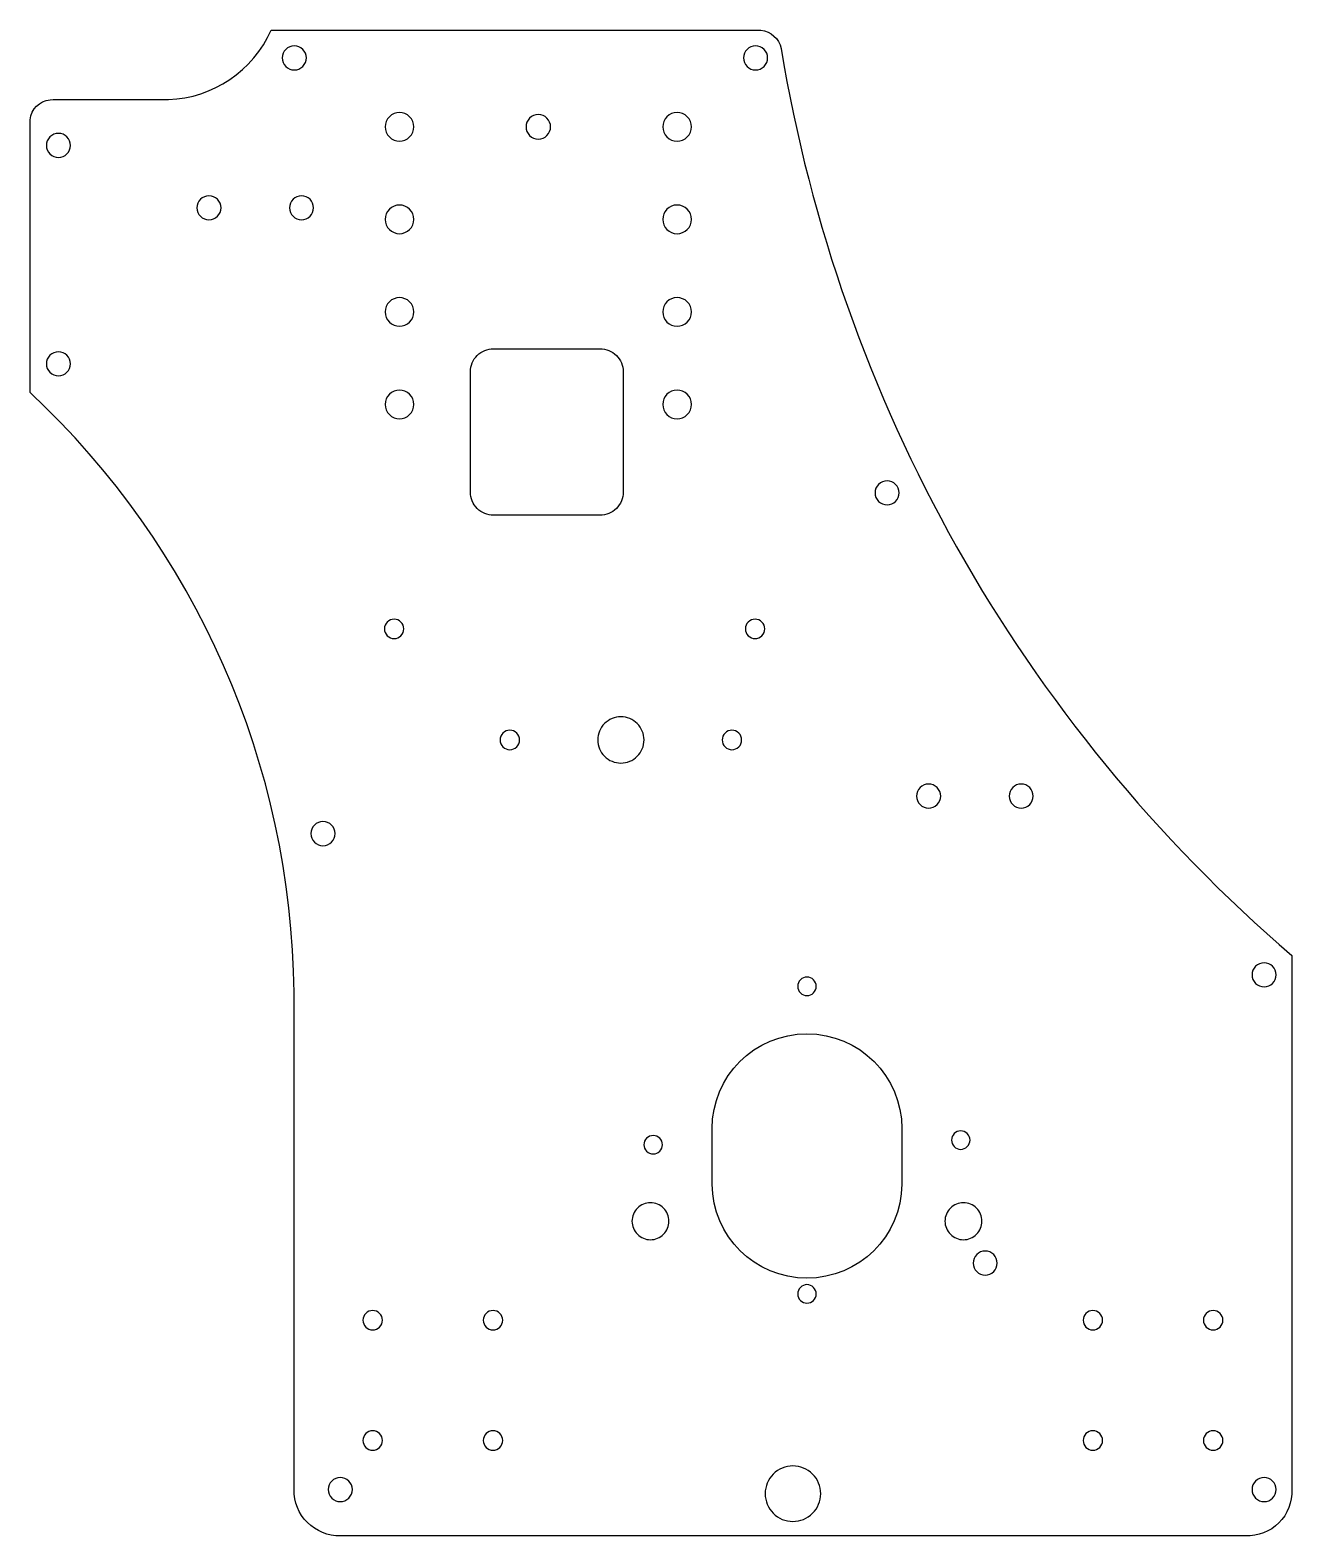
# Model space of a CAD drawing. Extents: x -67 to 206, y 0 to 325.
import ezdxf

# ---------------------------------------------------------------- set-up
doc = ezdxf.new("R2010")
doc.units = 0
doc.layers.add('LAYER0', color=7, linetype='CONTINUOUS')

msp = doc.modelspace()

# ---------------------------------------------------------------- linework, layer by layer
at = {"layer": 'LAYER0'}
for points in [[(195.63, 0), (0, 0, -0.423791), (-10, 10), (-10, 117.4, 0.205093), (-67.03, 247.07), (-67.03, 306.03, -0.362548), (-62.71, 310.36), (-62.06, 310.4), (-37.13, 310.4, 0.286742), (-14.94, 325.4), (90.62, 325.4), (90.9, 325.39, -0.32399), (95.26, 321.44, 0.176118), (205.63, 125.42), (205.63, 10, -0.438543)], [(-9.94, 322, 0.414214), (-12.54, 319.4, 0.414214), (-9.94, 316.8, 0.414214), (-7.34, 319.4, 0.414214)], [(89.74, 322, 0.414214), (87.14, 319.4, 0.414214), (89.74, 316.8, 0.414214), (92.34, 319.4, 0.414214)], [(12.79, 307.6, 0.414214), (9.69, 304.5, 0.414214), (12.79, 301.4, 0.414214), (15.89, 304.5, 0.414214)], [(42.79, 307.15, 0.414214), (40.14, 304.5, 0.414214), (42.79, 301.85, 0.414214), (45.44, 304.5, 0.414214)], [(72.79, 307.6, 0.414214), (69.69, 304.5, 0.414214), (72.79, 301.4, 0.414214), (75.89, 304.5, 0.414214)], [(-60.92, 303.09, 0.414214), (-63.52, 300.49, 0.414214), (-60.92, 297.89, 0.414214), (-58.32, 300.49, 0.414214)], [(-28.38, 289.6, 0.414214), (-30.98, 287, 0.414214), (-28.38, 284.4, 0.414214), (-25.78, 287, 0.414214)], [(-8.38, 289.6, 0.414214), (-10.98, 287, 0.414214), (-8.38, 284.4, 0.414214), (-5.78, 287, 0.414214)], [(12.79, 287.6, 0.414214), (9.69, 284.5, 0.414214), (12.79, 281.4, 0.414214), (15.89, 284.5, 0.414214)], [(72.79, 287.6, 0.414214), (69.69, 284.5, 0.414214), (72.79, 281.4, 0.414214), (75.89, 284.5, 0.414214)], [(12.79, 267.6, 0.414214), (9.69, 264.5, 0.414214), (12.79, 261.4, 0.414214), (15.89, 264.5, 0.414214)], [(72.79, 267.6, 0.414214), (69.69, 264.5, 0.414214), (72.79, 261.4, 0.414214), (75.89, 264.5, 0.414214)], [(-60.92, 255.89, 0.414214), (-63.52, 253.29, 0.414214), (-60.92, 250.69, 0.414214), (-58.32, 253.29, 0.414214)], [(33.12, 220.56, -0.414214), (28.12, 225.56), (28.12, 251.56, -0.414214), (33.12, 256.56), (56.12, 256.56, -0.414214), (61.12, 251.56), (61.12, 225.56, -0.414214), (56.12, 220.56)], [(12.79, 247.6, 0.414214), (9.69, 244.5, 0.414214), (12.79, 241.4, 0.414214), (15.89, 244.5, 0.414214)], [(72.79, 247.6, 0.414214), (69.69, 244.5, 0.414214), (72.79, 241.4, 0.414214), (75.89, 244.5, 0.414214)], [(118.16, 228, 0.414214), (115.56, 225.4, 0.414214), (118.16, 222.8, 0.414214), (120.76, 225.4, 0.414214)], [(11.63, 198.1, 0.414214), (9.53, 196, 0.414214), (11.63, 193.9, 0.414214), (13.73, 196, 0.414214)], [(89.63, 198.1, 0.414214), (87.53, 196, 0.414214), (89.63, 193.9, 0.414214), (91.73, 196, 0.414214)], [(60.63, 177, 0.414214), (55.63, 172, 0.414214), (60.63, 167, 0.414214), (65.63, 172, 0.414214)], [(36.63, 174.1, 0.414214), (34.53, 172, 0.414214), (36.63, 169.9, 0.414214), (38.73, 172, 0.414214)], [(84.63, 174.1, 0.414214), (82.53, 172, 0.414214), (84.63, 169.9, 0.414214), (86.73, 172, 0.414214)], [(127.14, 162.48, 0.414214), (124.54, 159.88, 0.414214), (127.14, 157.28, 0.414214), (129.74, 159.88, 0.414214)], [(147.14, 162.48, 0.414214), (144.54, 159.88, 0.414214), (147.14, 157.28, 0.414214), (149.74, 159.88, 0.414214)], [(-3.74, 154.35, 0.414214), (-6.34, 151.75, 0.414214), (-3.74, 149.15, 0.414214), (-1.14, 151.75, 0.414214)], [(199.63, 123.84, 0.414214), (197.03, 121.24, 0.414214), (199.63, 118.64, 0.414214), (202.23, 121.24, 0.414214)], [(99.43, 120.17, 0.414214), (99.43, 117.34, 0.414214), (102.26, 117.34, 0.414214), (102.26, 120.17, 0.414214)], [(80.35, 76), (80.35, 88, -1), (121.35, 88), (121.35, 76, -0.991377)], [(66.2, 85.93, 0.414214), (66.2, 83.11, 0.414214), (69.03, 83.11, 0.414214), (69.03, 85.93, 0.414214)], [(132.67, 86.93, 0.414214), (132.67, 84.11, 0.414214), (135.5, 84.11, 0.414214), (135.5, 86.93, 0.414214)], [(67.03, 72, 0.414214), (63.03, 68, 0.414214), (67.03, 64, 0.414214), (71.03, 68, 0.414214)], [(134.66, 72, 0.414214), (130.66, 68, 0.414214), (134.66, 64, 0.414214), (138.66, 68, 0.414214)], [(139.36, 61.55, 0.414214), (136.76, 58.95, 0.414214), (139.36, 56.35, 0.414214), (141.96, 58.95, 0.414214)], [(99.44, 53.7, 0.414214), (99.44, 50.87, 0.414214), (102.26, 50.87, 0.414214), (102.26, 53.7, 0.414214)], [(7, 48.7, 0.414214), (4.9, 46.6, 0.414214), (7, 44.5, 0.414214), (9.1, 46.6, 0.414214)], [(33, 48.7, 0.414214), (30.9, 46.6, 0.414214), (33, 44.5, 0.414214), (35.1, 46.6, 0.414214)], [(162.63, 48.7, 0.414214), (160.53, 46.6, 0.414214), (162.63, 44.5, 0.414214), (164.73, 46.6, 0.414214)], [(188.63, 48.7, 0.414214), (186.53, 46.6, 0.414214), (188.63, 44.5, 0.414214), (190.73, 46.6, 0.414214)], [(7, 22.7, 0.414214), (4.9, 20.6, 0.414214), (7, 18.5, 0.414214), (9.1, 20.6, 0.414214)], [(33, 22.7, 0.414214), (30.9, 20.6, 0.414214), (33, 18.5, 0.414214), (35.1, 20.6, 0.414214)], [(162.63, 22.7, 0.414214), (160.53, 20.6, 0.414214), (162.63, 18.5, 0.414214), (164.73, 20.6, 0.414214)], [(188.63, 22.7, 0.414214), (186.53, 20.6, 0.414214), (188.63, 18.5, 0.414214), (190.73, 20.6, 0.414214)], [(97.81, 15.11, 0.414214), (91.81, 9.11, 0.414214), (97.81, 3.11, 0.414214), (103.81, 9.11, 0.414214)], [(0, 12.6, 0.414214), (-2.6, 10, 0.414214), (0, 7.4, 0.414214), (2.6, 10, 0.414214)], [(199.63, 12.6, 0.414214), (197.03, 10, 0.414214), (199.63, 7.4, 0.414214), (202.23, 10, 0.414214)]]:
    msp.add_lwpolyline(points, format="xyb", close=True, dxfattribs=at)

doc.saveas('drawing.dxf')
